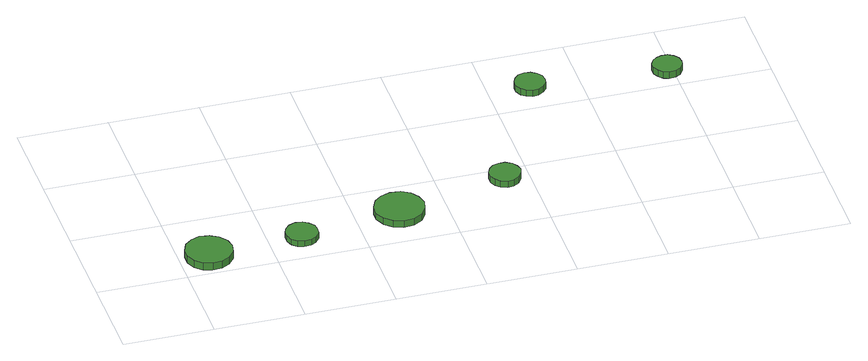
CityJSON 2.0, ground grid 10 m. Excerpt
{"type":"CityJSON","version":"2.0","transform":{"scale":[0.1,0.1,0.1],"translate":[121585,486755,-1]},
"CityObjects":{
"tree1":{"type":"SolitaryVegetationObject","attributes":{"function":"something"},"geometry":[{"type":"MultiSurface","lod":"1","boundaries":[[[0,1,2,3,4,5,6,7,8,9,10,11,12,13,14]],[[15,16,17,18,19,20,21,22,23,24,25,26,27,28,29]],[[0,29,28,1]],[[1,28,27,2]],[[2,27,26,3]],[[3,26,25,4]],[[4,25,24,5]],[[5,24,23,6]],[[6,23,22,7]],[[7,22,21,8]],[[8,21,20,9]],[[9,20,19,10]],[[10,19,18,11]],[[11,18,17,12]],[[12,17,16,13]],[[13,16,15,14]],[[14,15,29,0]]]}]},
"tree2":{"type":"SolitaryVegetationObject","attributes":{"function":"something"},"geometry":[{"type":"MultiSurface","lod":"1","boundaries":[[[30,31,32,33,34,35,36,37,38,39,40,41,42,43,44]],[[45,46,47,48,49,50,51,52,53,54,55,56,57,58,59]],[[30,59,58,31]],[[31,58,57,32]],[[32,57,56,33]],[[33,56,55,34]],[[34,55,54,35]],[[35,54,53,36]],[[36,53,52,37]],[[37,52,51,38]],[[38,51,50,39]],[[39,50,49,40]],[[40,49,48,41]],[[41,48,47,42]],[[42,47,46,43]],[[43,46,45,44]],[[44,45,59,30]]]}]},
"tree3":{"type":"SolitaryVegetationObject","attributes":{"function":"something"},"geometry":[{"type":"MultiSurface","lod":"1","boundaries":[[[60,61,62,63,64,65,66,67,68,69,70,71,72,73,74]],[[75,76,77,78,79,80,81,82,83,84,85,86,87,88,89]],[[60,89,88,61]],[[61,88,87,62]],[[62,87,86,63]],[[63,86,85,64]],[[64,85,84,65]],[[65,84,83,66]],[[66,83,82,67]],[[67,82,81,68]],[[68,81,80,69]],[[69,80,79,70]],[[70,79,78,71]],[[71,78,77,72]],[[72,77,76,73]],[[73,76,75,74]],[[74,75,89,60]]]}]},
"tree4":{"type":"SolitaryVegetationObject","attributes":{"function":"something"},"geometry":[{"type":"MultiSurface","lod":"1","boundaries":[[[90,91,92,93,94,95,96,97,98,99,100,101,102,103,104]],[[105,106,107,108,109,110,111,112,113,114,115,116,117,118,119]],[[90,119,118,91]],[[91,118,117,92]],[[92,117,116,93]],[[93,116,115,94]],[[94,115,114,95]],[[95,114,113,96]],[[96,113,112,97]],[[97,112,111,98]],[[98,111,110,99]],[[99,110,109,100]],[[100,109,108,101]],[[101,108,107,102]],[[102,107,106,103]],[[103,106,105,104]],[[104,105,119,90]]]}]},
"tree5":{"type":"SolitaryVegetationObject","attributes":{"function":"something"},"geometry":[{"type":"MultiSurface","lod":"1","boundaries":[[[120,121,122,123,124,125,126,127,128,129,130,131,132,133,134]],[[135,136,137,138,139,140,141,142,143,144,145,146,147,148,149]],[[120,149,148,121]],[[121,148,147,122]],[[122,147,146,123]],[[123,146,145,124]],[[124,145,144,125]],[[125,144,143,126]],[[126,143,142,127]],[[127,142,141,128]],[[128,141,140,129]],[[129,140,139,130]],[[130,139,138,131]],[[131,138,137,132]],[[132,137,136,133]],[[133,136,135,134]],[[134,135,149,120]]]}]},
"tree6":{"type":"SolitaryVegetationObject","attributes":{"function":"something"},"geometry":[{"type":"MultiSurface","lod":"1","boundaries":[[[150,151,152,153,154,155,156,157,158,159,160,161,162,163,164]],[[165,166,167,168,169,170,171,172,173,174,175,176,177,178,179]],[[150,179,178,151]],[[151,178,177,152]],[[152,177,176,153]],[[153,176,175,154]],[[154,175,174,155]],[[155,174,173,156]],[[156,173,172,157]],[[157,172,171,158]],[[158,171,170,159]],[[159,170,169,160]],[[160,169,168,161]],[[161,168,167,162]],[[162,167,166,163]],[[163,166,165,164]],[[164,165,179,150]]]}]}
},
"vertices":[
[58,32,16],[56,42,16],[49,51,16],[40,56,16],[29,58,16],[19,54,16],[11,47,16],[7,37,16],[7,26,16],[11,16,16],[19,9,16],[29,6,16],[40,7,16],[49,12,16],[56,21,16],[56,21,7],[49,12,7],[40,7,7],[29,6,7],[19,9,7],[11,16,7],[7,26,7],[7,37,7],[11,47,7],[19,54,7],[29,58,7],[40,56,7],[49,51,7],[56,42,7],[58,32,7],
[154,39,14],[153,46,14],[148,52,14],[142,56,14],[134,57,14],[127,54,14],[122,49,14],[119,43,14],[119,35,14],[122,28,14],[127,23,14],[134,21,14],[142,22,14],[148,25,14],[153,31,14],[153,31,7],[148,25,7],[142,22,7],[134,21,7],[127,23,7],[122,28,7],[119,35,7],[119,43,7],[122,49,7],[127,54,7],[134,57,7],[142,56,7],[148,52,7],[153,46,7],[154,39,7],
[276,54,15],[273,65,15],[267,74,15],[257,80,15],[245,81,15],[234,77,15],[226,70,15],[221,59,15],[221,48,15],[226,37,15],[234,30,15],[245,26,15],[257,27,15],[267,33,15],[273,42,15],[273,42,7],[267,33,7],[257,27,7],[245,26,7],[234,30,7],[226,37,7],[221,48,7],[221,59,7],[226,70,7],[234,77,7],[245,81,7],[257,80,7],[267,74,7],[273,65,7],[276,54,7],
[391,84,15],[389,91,15],[385,97,15],[378,101,15],[371,101,15],[364,99,15],[359,94,15],[356,88,15],[356,80,15],[359,74,15],[364,69,15],[371,66,15],[378,67,15],[385,71,15],[389,77,15],[389,77,7],[385,71,7],[378,67,7],[371,66,7],[364,69,7],[359,74,7],[356,80,7],[356,88,7],[359,94,7],[364,99,7],[371,101,7],[378,101,7],[385,97,7],[389,91,7],[391,84,7],
[462,238,15],[461,245,15],[457,250,15],[451,254,15],[444,255,15],[437,253,15],[432,248,15],[429,242,15],[429,235,15],[432,228,15],[437,224,15],[444,221,15],[451,222,15],[457,226,15],[461,231,15],[461,231,7],[457,226,7],[451,222,7],[444,221,7],[437,224,7],[432,228,7],[429,235,7],[429,242,7],[432,248,7],[437,253,7],[444,255,7],[451,254,7],[457,250,7],[461,245,7],[462,238,7],
[610,229,15],[609,236,15],[605,241,15],[599,245,15],[592,245,15],[586,243,15],[581,239,15],[578,233,15],[578,226,15],[581,220,15],[586,215,15],[592,213,15],[599,214,15],[605,217,15],[609,223,15],[609,223,7],[605,217,7],[599,214,7],[592,213,7],[586,215,7],[581,220,7],[578,226,7],[578,233,7],[581,239,7],[586,243,7],[592,245,7],[599,245,7],[605,241,7],[609,236,7],[610,229,7]
]}
